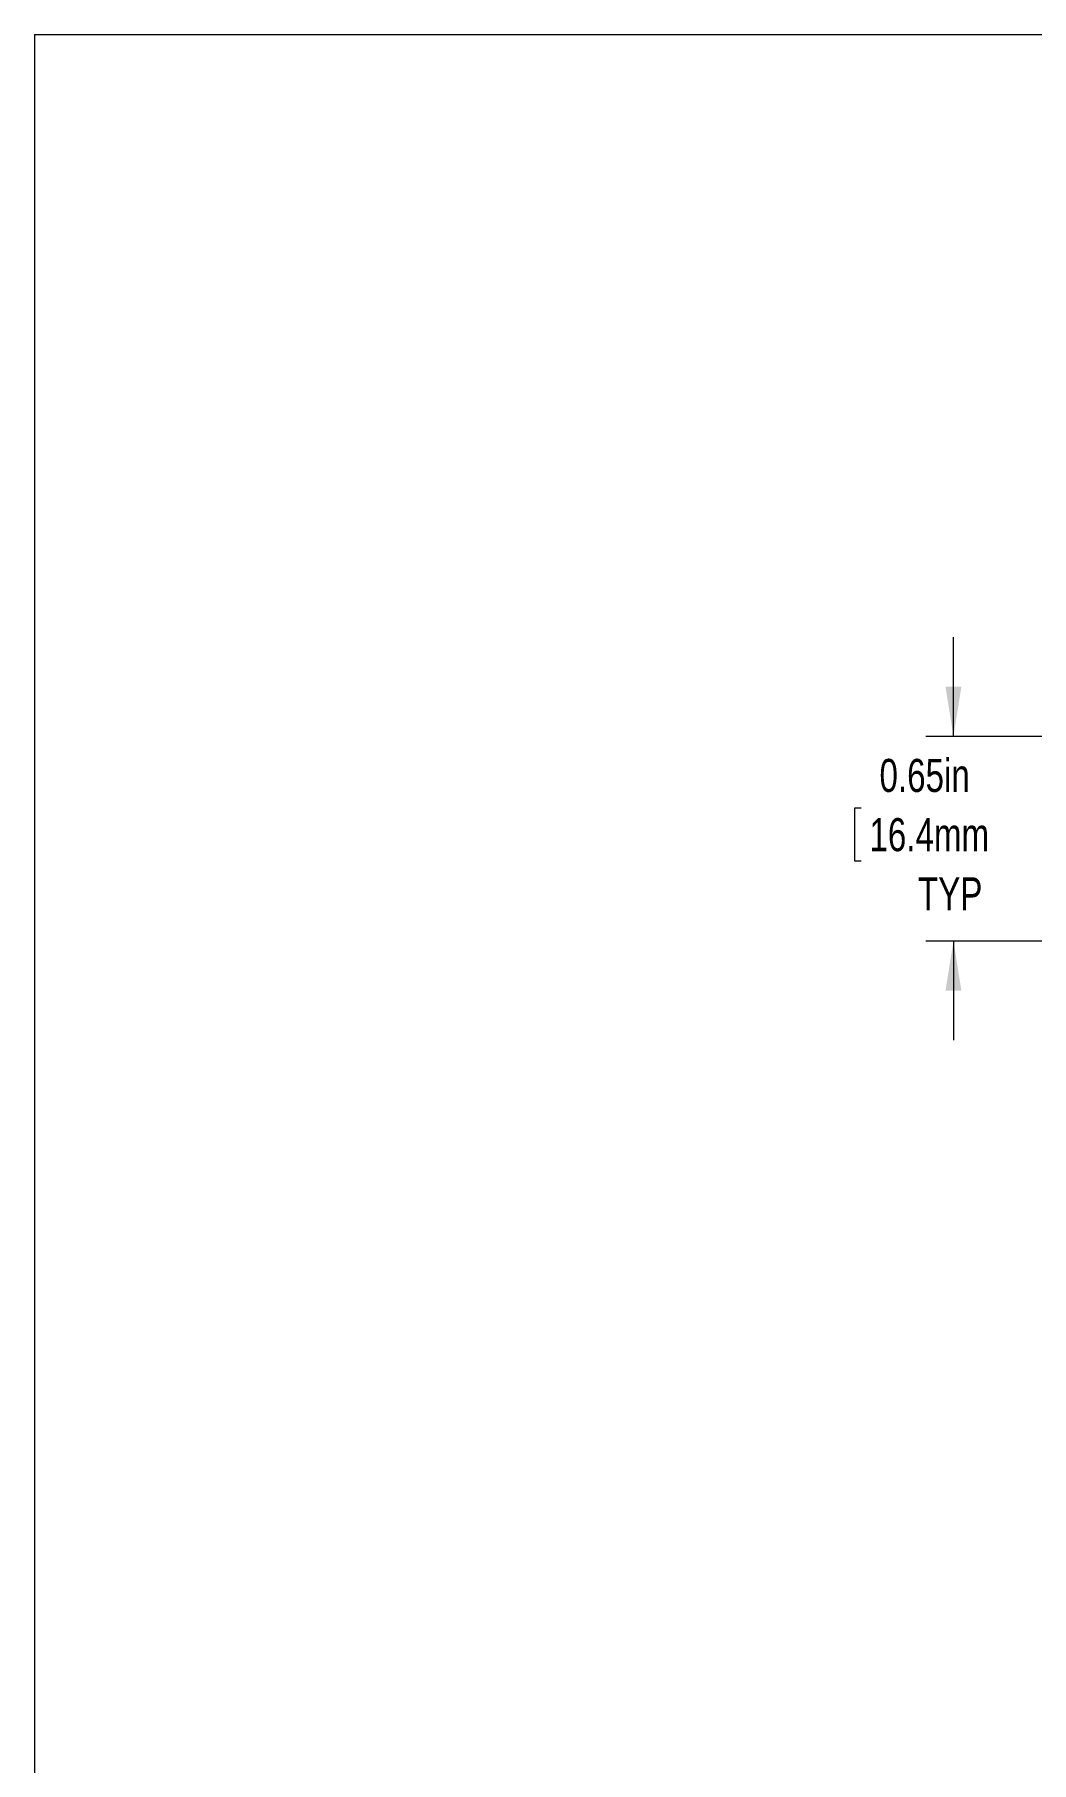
# Model space of a CAD drawing. Header units: inches. Extents: x 0.1 to 10.9, y 0 to 8.5.
# Drawn here: x 0.062 to 2.576, y 4.094 to 8.451 of the extents above; entities that cross this region are included whole.
import ezdxf

# ---------------------------------------------------------------- set-up
doc = ezdxf.new("R2010")
doc.units = ezdxf.units.IN
doc.header["$MEASUREMENT"] = 0
doc.styles.add('SLDTEXTSTYLE0', font='TXT', dxfattribs={"width": 0.75})
doc.dimstyles.new('SLDDIMSTYLE3', dxfattribs={"dimtxt": 0.083333, "dimasz": 0.125, "dimexe": 0, "dimexo": 0.0625, "dimgap": 0.020833, "dimtad": 0, "dimtih": 1, "dimtoh": 1, "dimlfac": 1.25, "dimrnd": 1e-09, "dimzin": 12, "dimdsep": 46, "dimtxsty": 'SLDTEXTSTYLE0', "dimsah": 1, "dimcen": 0.09, "dimadec": 0, "dimazin": 3, "dimtfac": 1, "dimtmove": 0, "dimatfit": 0, "dimfxl": 1, "dimfrac": 2, "dimtolj": 1, "dimtzin": 12, "dimarcsym": 0})

# ---------------------------------------------------------------- blocks, each defined once
blk = doc.blocks.new('_D_22')
at = {"color": 7, "linetype": 'Continuous', "lineweight": 0}
for p, q in [((2.3794, 6.681), (2.3794, 6.931)), ((2.9144, 6.681), (2.3094, 6.681)), ((3.4572, 6.681), (3.0144, 6.681)), ((3.9829, 6.681), (3.5572, 6.681)), ((4.5766, 6.681), (4.0829, 6.681)), ((4.8206, 6.681), (4.6766, 6.681)), ((2.1464, 6.4999), (2.1295, 6.4999)), ((2.1295, 6.4999), (2.1295, 6.3675)), ((2.6124, 6.4999), (2.6293, 6.4999)), ((2.6293, 6.4999), (2.6293, 6.3675)), ((2.1295, 6.3675), (2.1464, 6.3675)), ((2.6293, 6.3675), (2.6124, 6.3675)), ((4.2237, 6.165), (2.3094, 6.165)), ((2.3794, 6.165), (2.3794, 5.915))]:
    blk.add_line(p, q, dxfattribs=at)
for points in [[(2.3794, 6.681), (2.3994, 6.806), (2.3594, 6.806)], [(2.3794, 6.165), (2.3594, 6.04), (2.3994, 6.04)]]:
    blk.add_solid(points, dxfattribs=at)
at = {"color": 7, "linetype": 'Continuous', "lineweight": 0, "char_height": 0.08333, "attachment_point": 1, "style": 'SLDTEXTSTYLE0'}
for s, insert in [('0.65in', (2.1929, 6.6242, -0.2173)), ('16.4mm', (2.1675, 6.4749, -0.2173)), ('TYP', (2.2899, 6.3256, -0.2173))]:
    blk.add_mtext(s, dxfattribs=dict(at, insert=insert))

msp = doc.modelspace()

# ---------------------------------------------------------------- linework, layer by layer
at = {"color": 7, "linetype": 'Continuous', "lineweight": 0}
for q in [(10.9445, 8.4506), (0.0622, 0.0356)]:
    msp.add_line((0.0622, 8.4506), q, dxfattribs=at)

# ---------------------------------------------------------------- dimensions: what is measured, and where the dimension line sits
dim = msp.add_linear_dim(base=(2.3793782782, 6.6810430501), p1=(4.2736602785, 6.1650430501), p2=(4.8706223727, 6.6810430501), angle=90, text='<>\\PTYP', dimstyle='SLDDIMSTYLE3', dxfattribs=at)
dim.commit()
dim.dimension.update_dxf_attribs({"geometry": '_D_22', "text_midpoint": (2.3793782782, 6.4230430501), "dimtype": 160})

doc.saveas('drawing.dxf')
